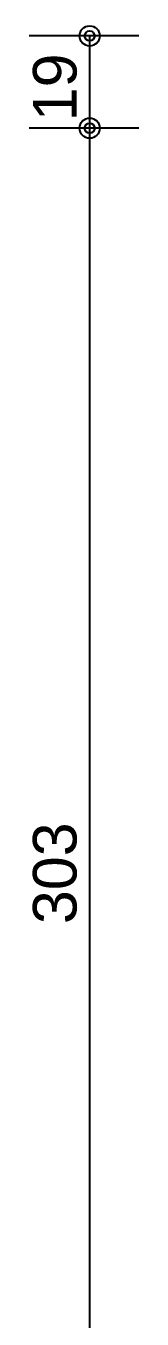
# Model space of a CAD drawing. Extents: x 0 to 119, y 0 to 84.
# Drawn here: x 19.38 to 19.84, y 59.45 to 64.78 of the extents above; entities that cross this region are included whole.
import ezdxf

# ---------------------------------------------------------------- set-up
doc = ezdxf.new("R2010")
doc.units = 0
doc.header["$MEASUREMENT"] = 0
doc.layers.add('32', color=250, linetype='CONTINUOUS')
doc.styles.add('TQS_ARIAL', font='arial.ttf')

msp = doc.modelspace()

# ---------------------------------------------------------------- linework, layer by layer
at = {"layer": '32', "color": 250, "linetype": 'Continuous'}
for p, q in [((19.83559, 64.74084), (19.38214, 64.74084)), ((19.63214, 64.74084), (19.63214, 64.36084)), ((19.83559, 64.36084), (19.38214, 64.36084)), ((19.83559, 64.36084), (19.38214, 64.36084)), ((19.63214, 64.36084), (19.63214, 58.30084))]:
    msp.add_line(p, q, dxfattribs=at)
for centre, radius in [((19.63214, 64.74084), 0.041625), ((19.63214, 64.74084), 0.02075), ((19.63214, 64.36084), 0.041625), ((19.63214, 64.36084), 0.041625), ((19.63214, 64.36084), 0.02075), ((19.63214, 64.36084), 0.02075)]:
    msp.add_circle(centre, radius, dxfattribs=at)

# ---------------------------------------------------------------- texts
at = {"layer": '32', "color": 250, "linetype": 'Continuous', "style": 'TQS_ARIAL'}
for s, p in [('19', (19.57814, 64.38884)), ('303', (19.57814, 61.07884))]:
    msp.add_text(s, height=0.18, rotation=90, dxfattribs=at).set_placement(p)

doc.saveas('drawing.dxf')
